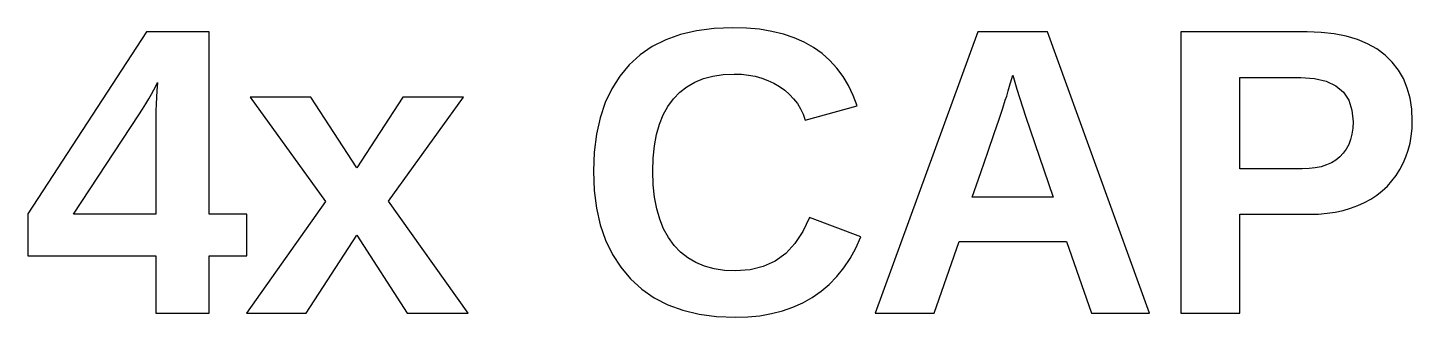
# Model space of a CAD drawing. Header units: metres. Extents: x -84 to 281, y -201 to 77.
# Drawn here: x -29.41 to -10.61, y 66.08 to 70.01 of the extents above; entities that cross this region are included whole.
import ezdxf

# ---------------------------------------------------------------- set-up
doc = ezdxf.new("R2010")
doc.units = ezdxf.units.M

msp = doc.modelspace()

# ---------------------------------------------------------------- linework, layer by layer
for p, q in [((-20.0898, 70.0011), (-20.3266, 69.9702)), ((-19.8352, 70.0114), (-20.0898, 70.0011)), ((-19.6481, 70.0059), (-19.8352, 70.0114)), ((-19.4712, 69.9893), (-19.6481, 70.0059)), ((-19.3044, 69.9618), (-19.4712, 69.9893)), ((-27.8003, 69.9544), (-29.4142, 67.4834)), ((-26.9485, 69.9544), (-27.8003, 69.9544)), ((-26.9485, 67.4779), (-26.9485, 69.9544)), ((-20.7466, 69.8466), (-20.9299, 69.754)), ((-20.5455, 69.9187), (-20.7466, 69.8466)), ((-20.3266, 69.9702), (-20.5455, 69.9187)), ((-19.1479, 69.9232), (-19.3044, 69.9618)), ((-19.0015, 69.8737), (-19.1479, 69.9232)), ((-18.8654, 69.8131), (-19.0015, 69.8737)), ((-18.7394, 69.7415), (-18.8654, 69.8131)), ((-16.5058, 69.9544), (-17.9, 66.1325)), ((-15.5618, 69.9544), (-16.5058, 69.9544)), ((-14.173, 66.1325), (-15.5618, 69.9544)), ((-12.0317, 69.9544), (-13.7488, 69.9544)), ((-13.7488, 69.9544), (-13.7488, 66.1325)), ((-11.8421, 69.948), (-12.0317, 69.9544)), ((-11.6654, 69.9286), (-11.8421, 69.948)), ((-11.5016, 69.8964), (-11.6654, 69.9286)), ((-11.3506, 69.8512), (-11.5016, 69.8964)), ((-11.2126, 69.7932), (-11.3506, 69.8512)), ((-11.0875, 69.7222), (-11.2126, 69.7932)), ((-21.0954, 69.6407), (-21.243, 69.5069)), ((-20.9299, 69.754), (-21.0954, 69.6407)), ((-18.6236, 69.6592), (-18.7394, 69.7415)), ((-18.5182, 69.5665), (-18.6236, 69.6592)), ((-10.9752, 69.6384), (-11.0875, 69.7222)), ((-10.877, 69.5428), (-10.9752, 69.6384)), ((-21.243, 69.5069), (-21.3718, 69.3538)), ((-18.423, 69.4635), (-18.5182, 69.5665)), ((-18.3381, 69.3502), (-18.423, 69.4635)), ((-10.7939, 69.4365), (-10.877, 69.5428)), ((-10.7259, 69.3195), (-10.7939, 69.4365)), ((-27.7007, 69.1676), (-27.6736, 69.2193)), ((-27.6736, 69.2193), (-27.6511, 69.2654)), ((-27.6545, 69.2276), (-27.6565, 69.2012)), ((-27.6527, 69.249), (-27.6545, 69.2276)), ((-27.6511, 69.2654), (-27.6527, 69.249)), ((-21.3718, 69.3538), (-21.4808, 69.1829)), ((-20.4604, 69.2104), (-20.3534, 69.2722)), ((-20.3534, 69.2722), (-20.2358, 69.3203)), ((-20.2358, 69.3203), (-20.1075, 69.3546)), ((-20.1075, 69.3546), (-19.9686, 69.3752)), ((-19.9686, 69.3752), (-19.8189, 69.382)), ((-19.8189, 69.382), (-19.7193, 69.3786)), ((-19.7193, 69.3786), (-19.6235, 69.3682)), ((-19.6235, 69.3682), (-19.5315, 69.3509)), ((-19.5315, 69.3509), (-19.4434, 69.3267)), ((-19.4434, 69.3267), (-19.359, 69.2956)), ((-19.359, 69.2956), (-19.2785, 69.2575)), ((-19.2785, 69.2575), (-19.2018, 69.2125)), ((-18.2635, 69.2265), (-18.3381, 69.3502)), ((-18.1993, 69.0925), (-18.2635, 69.2265)), ((-16.0753, 69.2174), (-16.0665, 69.2481)), ((-16.0665, 69.2481), (-16.0581, 69.2777)), ((-16.0581, 69.2777), (-16.0501, 69.3061)), ((-16.0501, 69.3061), (-16.0338, 69.3658)), ((-16.0338, 69.3658), (-15.9769, 69.1786)), ((-12.9486, 68.0936), (-12.9486, 69.3333)), ((-12.9486, 69.3333), (-12.1212, 69.3333)), ((-12.1212, 69.3333), (-11.9327, 69.321)), ((-11.9327, 69.321), (-11.7731, 69.2841)), ((-11.7731, 69.2841), (-11.6426, 69.2226)), ((-11.6426, 69.2226), (-11.5411, 69.1366)), ((-10.673, 69.1918), (-10.7259, 69.3195)), ((-27.81, 68.9792), (-27.7689, 69.0475)), ((-27.7689, 69.0475), (-27.7325, 69.1103)), ((-27.7325, 69.1103), (-27.7007, 69.1676)), ((-27.666, 69.0457), (-27.6685, 68.9974)), ((-27.6634, 69.092), (-27.666, 69.0457)), ((-27.6609, 69.1334), (-27.6634, 69.092)), ((-27.6586, 69.1698), (-27.6609, 69.1334)), ((-27.6565, 69.2012), (-27.6586, 69.1698)), ((-25.5696, 69.0674), (-26.3915, 69.0674)), ((-26.3915, 69.0674), (-25.3689, 67.6488)), ((-24.943, 68.1072), (-25.5696, 69.0674)), ((-24.3191, 69.0674), (-24.943, 68.1072)), ((-24.5145, 67.657), (-23.4919, 69.0674)), ((-23.4919, 69.0674), (-24.3191, 69.0674)), ((-21.4808, 69.1829), (-21.57, 68.9942)), ((-20.7166, 68.9432), (-20.6422, 69.0457)), ((-20.6422, 69.0457), (-20.5566, 69.1349)), ((-20.5566, 69.1349), (-20.4604, 69.2104)), ((-19.2018, 69.2125), (-19.1305, 69.1617)), ((-19.1305, 69.1617), (-19.0663, 69.106)), ((-19.0663, 69.106), (-19.0091, 69.0456)), ((-19.0091, 69.0456), (-18.9589, 68.9803)), ((-18.1453, 68.9481), (-18.1993, 69.0925)), ((-16.134, 69.0251), (-16.1152, 69.0837)), ((-16.1152, 69.0837), (-16.1046, 69.1188)), ((-16.1046, 69.1188), (-16.0944, 69.1528)), ((-16.0944, 69.1528), (-16.0847, 69.1857)), ((-16.0847, 69.1857), (-16.0753, 69.2174)), ((-15.9769, 69.1786), (-15.8602, 68.8097)), ((-11.5411, 69.1366), (-11.4686, 69.026)), ((-10.6352, 69.0534), (-10.673, 69.1918)), ((-10.6125, 68.9044), (-10.6352, 69.0534)), ((-27.9061, 68.826), (-27.8557, 68.9054)), ((-27.8557, 68.9054), (-27.81, 68.9792)), ((-27.6738, 68.8584), (-27.6747, 68.814)), ((-27.6724, 68.9037), (-27.6738, 68.8584)), ((-27.6707, 68.95), (-27.6724, 68.9037)), ((-27.6685, 68.9974), (-27.6707, 68.95)), ((-21.57, 68.9942), (-21.6393, 68.7877)), ((-20.7796, 68.828), (-20.7166, 68.9432)), ((-18.9589, 68.9803), (-18.9158, 68.9102)), ((-18.9158, 68.9102), (-18.8797, 68.8352)), ((-18.8506, 68.7555), (-18.1453, 68.9481)), ((-16.2195, 68.7705), (-16.1688, 68.9207)), ((-16.1688, 68.9207), (-16.134, 69.0251)), ((-11.4686, 69.026), (-11.4251, 68.8908)), ((-11.4251, 68.8908), (-11.4106, 68.731)), ((-10.605, 68.7446), (-10.6125, 68.9044)), ((-28.7931, 67.4779), (-27.9061, 68.826)), ((-27.6753, 68.7707), (-27.6755, 68.7284)), ((-27.6755, 68.7284), (-27.6755, 67.4779)), ((-27.6747, 68.814), (-27.6753, 68.7707)), ((-21.6393, 68.7877), (-21.6889, 68.5633)), ((-20.8713, 68.5595), (-20.8312, 68.7001)), ((-20.8312, 68.7001), (-20.7796, 68.828)), ((-18.8797, 68.8352), (-18.8506, 68.7555)), ((-16.2861, 68.5744), (-16.2195, 68.7705)), ((-15.8602, 68.8097), (-15.4832, 67.7112)), ((-11.4106, 68.731), (-11.4142, 68.6457)), ((-10.6084, 68.6408), (-10.605, 68.7446)), ((-21.6889, 68.5633), (-21.7186, 68.3211)), ((-20.9, 68.4061), (-20.8713, 68.5595)), ((-16.3687, 68.3325), (-16.2861, 68.5744)), ((-11.4435, 68.4927), (-11.469, 68.425)), ((-11.4252, 68.5662), (-11.4435, 68.4927)), ((-11.4142, 68.6457), (-11.4252, 68.5662)), ((-10.6358, 68.4429), (-10.6187, 68.5402)), ((-10.6187, 68.5402), (-10.6084, 68.6408)), ((-21.7186, 68.3211), (-21.7285, 68.0611)), ((-20.9171, 68.2399), (-20.9, 68.4061)), ((-16.4673, 68.0448), (-16.3687, 68.3325)), ((-11.5421, 68.3076), (-11.5896, 68.2577)), ((-11.5019, 68.3634), (-11.5421, 68.3076)), ((-11.469, 68.425), (-11.5019, 68.3634)), ((-10.6908, 68.2578), (-10.6599, 68.3487)), ((-10.6599, 68.3487), (-10.6358, 68.4429)), ((-20.9229, 68.0611), (-20.9171, 68.2399)), ((-12.0996, 68.0936), (-12.9486, 68.0936)), ((-12.0081, 68.097), (-12.0996, 68.0936)), ((-11.9229, 68.107), (-12.0081, 68.097)), ((-11.8438, 68.1238), (-11.9229, 68.107)), ((-11.771, 68.1472), (-11.8438, 68.1238)), ((-11.7043, 68.1774), (-11.771, 68.1472)), ((-11.6439, 68.2142), (-11.7043, 68.1774)), ((-11.5896, 68.2577), (-11.6439, 68.2142)), ((-10.7732, 68.0855), (-10.7285, 68.17)), ((-10.7285, 68.17), (-10.6908, 68.2578)), ((-21.7285, 68.0611), (-21.7182, 67.8015)), ((-20.917, 67.8791), (-20.9229, 68.0611)), ((-16.5818, 67.7112), (-16.4673, 68.0448)), ((-10.944, 67.8609), (-10.8811, 67.9304)), ((-10.8811, 67.9304), (-10.8242, 68.0052)), ((-10.8242, 68.0052), (-10.7732, 68.0855)), ((-21.7182, 67.8015), (-21.6874, 67.5588)), ((-20.8993, 67.7099), (-20.917, 67.8791)), ((-11.168, 67.6846), (-11.0874, 67.738)), ((-11.0874, 67.738), (-11.0127, 67.7968)), ((-11.0127, 67.7968), (-10.944, 67.8609)), ((-25.3689, 67.6488), (-26.4431, 66.1325)), ((-23.4322, 66.1325), (-24.5145, 67.657)), ((-21.6874, 67.5588), (-21.6361, 67.3331)), ((-20.8698, 67.5534), (-20.8993, 67.7099)), ((-20.8286, 67.4097), (-20.8698, 67.5534)), ((-15.4832, 67.7112), (-16.5818, 67.7112)), ((-11.6512, 67.507), (-11.5448, 67.5297)), ((-11.5448, 67.5297), (-11.4433, 67.5589)), ((-11.4433, 67.5589), (-11.3465, 67.5945)), ((-11.3465, 67.5945), (-11.2546, 67.6366)), ((-11.2546, 67.6366), (-11.168, 67.6846)), ((-29.4142, 67.4834), (-29.4142, 66.911)), ((-27.6755, 67.4779), (-28.7931, 67.4779)), ((-26.4386, 67.4779), (-26.9485, 67.4779)), ((-26.4386, 66.911), (-26.4386, 67.4779)), ((-20.7755, 67.2786), (-20.8286, 67.4097)), ((-18.7936, 67.4345), (-18.8832, 67.2416)), ((-18.0965, 67.1714), (-18.7936, 67.4345)), ((-12.9486, 67.4779), (-11.9992, 67.4779)), ((-12.9486, 66.1325), (-12.9486, 67.4779)), ((-11.9992, 67.4779), (-11.8784, 67.4811)), ((-11.8784, 67.4811), (-11.7624, 67.4909)), ((-11.7624, 67.4909), (-11.6512, 67.507)), ((-25.632, 66.1325), (-24.943, 67.1958)), ((-24.943, 67.1958), (-24.2595, 66.1325)), ((-21.6361, 67.3331), (-21.5642, 67.1245)), ((-20.7106, 67.1603), (-20.7755, 67.2786)), ((-20.634, 67.0547), (-20.7106, 67.1603)), ((-18.8832, 67.2416), (-18.9909, 67.0784)), ((-18.1651, 67.0191), (-18.0965, 67.1714)), ((-21.5642, 67.1245), (-21.4718, 66.9328)), ((-20.5462, 66.9626), (-20.634, 67.0547)), ((-20.448, 66.8847), (-20.5462, 66.9626)), ((-18.9909, 67.0784), (-19.1166, 66.9449)), ((-18.2423, 66.8783), (-18.1651, 67.0191)), ((-17.0999, 66.1325), (-16.7608, 67.109)), ((-16.7608, 67.109), (-15.3042, 67.109)), ((-15.3042, 67.109), (-14.9651, 66.1325)), ((-29.4142, 66.911), (-27.6755, 66.911)), ((-27.6755, 66.911), (-27.6755, 66.1325)), ((-26.9485, 66.911), (-26.4386, 66.911)), ((-26.9485, 66.1325), (-26.9485, 66.911)), ((-21.4718, 66.9328), (-21.3589, 66.7581)), ((-20.3393, 66.8209), (-20.448, 66.8847)), ((-20.2202, 66.7713), (-20.3393, 66.8209)), ((-19.2604, 66.8411), (-19.4222, 66.7669)), ((-19.1166, 66.9449), (-19.2604, 66.8411)), ((-18.3281, 66.7491), (-18.2423, 66.8783)), ((-21.3589, 66.7581), (-21.2254, 66.6004)), ((-21.2254, 66.6004), (-21.073, 66.4619)), ((-20.0905, 66.7359), (-20.2202, 66.7713)), ((-19.9505, 66.7146), (-20.0905, 66.7359)), ((-19.7999, 66.7076), (-19.9505, 66.7146)), ((-19.602, 66.7224), (-19.7999, 66.7076)), ((-19.4222, 66.7669), (-19.602, 66.7224)), ((-18.5254, 66.5255), (-18.4224, 66.6315)), ((-18.4224, 66.6315), (-18.3281, 66.7491)), ((-21.073, 66.4619), (-20.9036, 66.3447)), ((-18.757, 66.3481), (-18.6369, 66.431)), ((-18.6369, 66.431), (-18.5254, 66.5255)), ((-20.9036, 66.3447), (-20.7171, 66.2488)), ((-20.7171, 66.2488), (-20.5134, 66.1742)), ((-19.1618, 66.1664), (-19.0198, 66.216)), ((-19.0198, 66.216), (-18.8849, 66.2766)), ((-18.8849, 66.2766), (-18.757, 66.3481)), ((-27.6755, 66.1325), (-26.9485, 66.1325)), ((-26.4431, 66.1325), (-25.632, 66.1325)), ((-24.2595, 66.1325), (-23.4322, 66.1325)), ((-20.5134, 66.1742), (-20.2927, 66.1209)), ((-20.2927, 66.1209), (-20.0549, 66.0889)), ((-20.0549, 66.0889), (-19.7999, 66.0783)), ((-19.7999, 66.0783), (-19.6299, 66.0838)), ((-19.6299, 66.0838), (-19.4668, 66.1003)), ((-19.4668, 66.1003), (-19.3108, 66.1278)), ((-19.3108, 66.1278), (-19.1618, 66.1664)), ((-17.9, 66.1325), (-17.0999, 66.1325)), ((-14.9651, 66.1325), (-14.173, 66.1325)), ((-13.7488, 66.1325), (-12.9486, 66.1325))]:
    msp.add_line(p, q)

doc.saveas('drawing.dxf')
